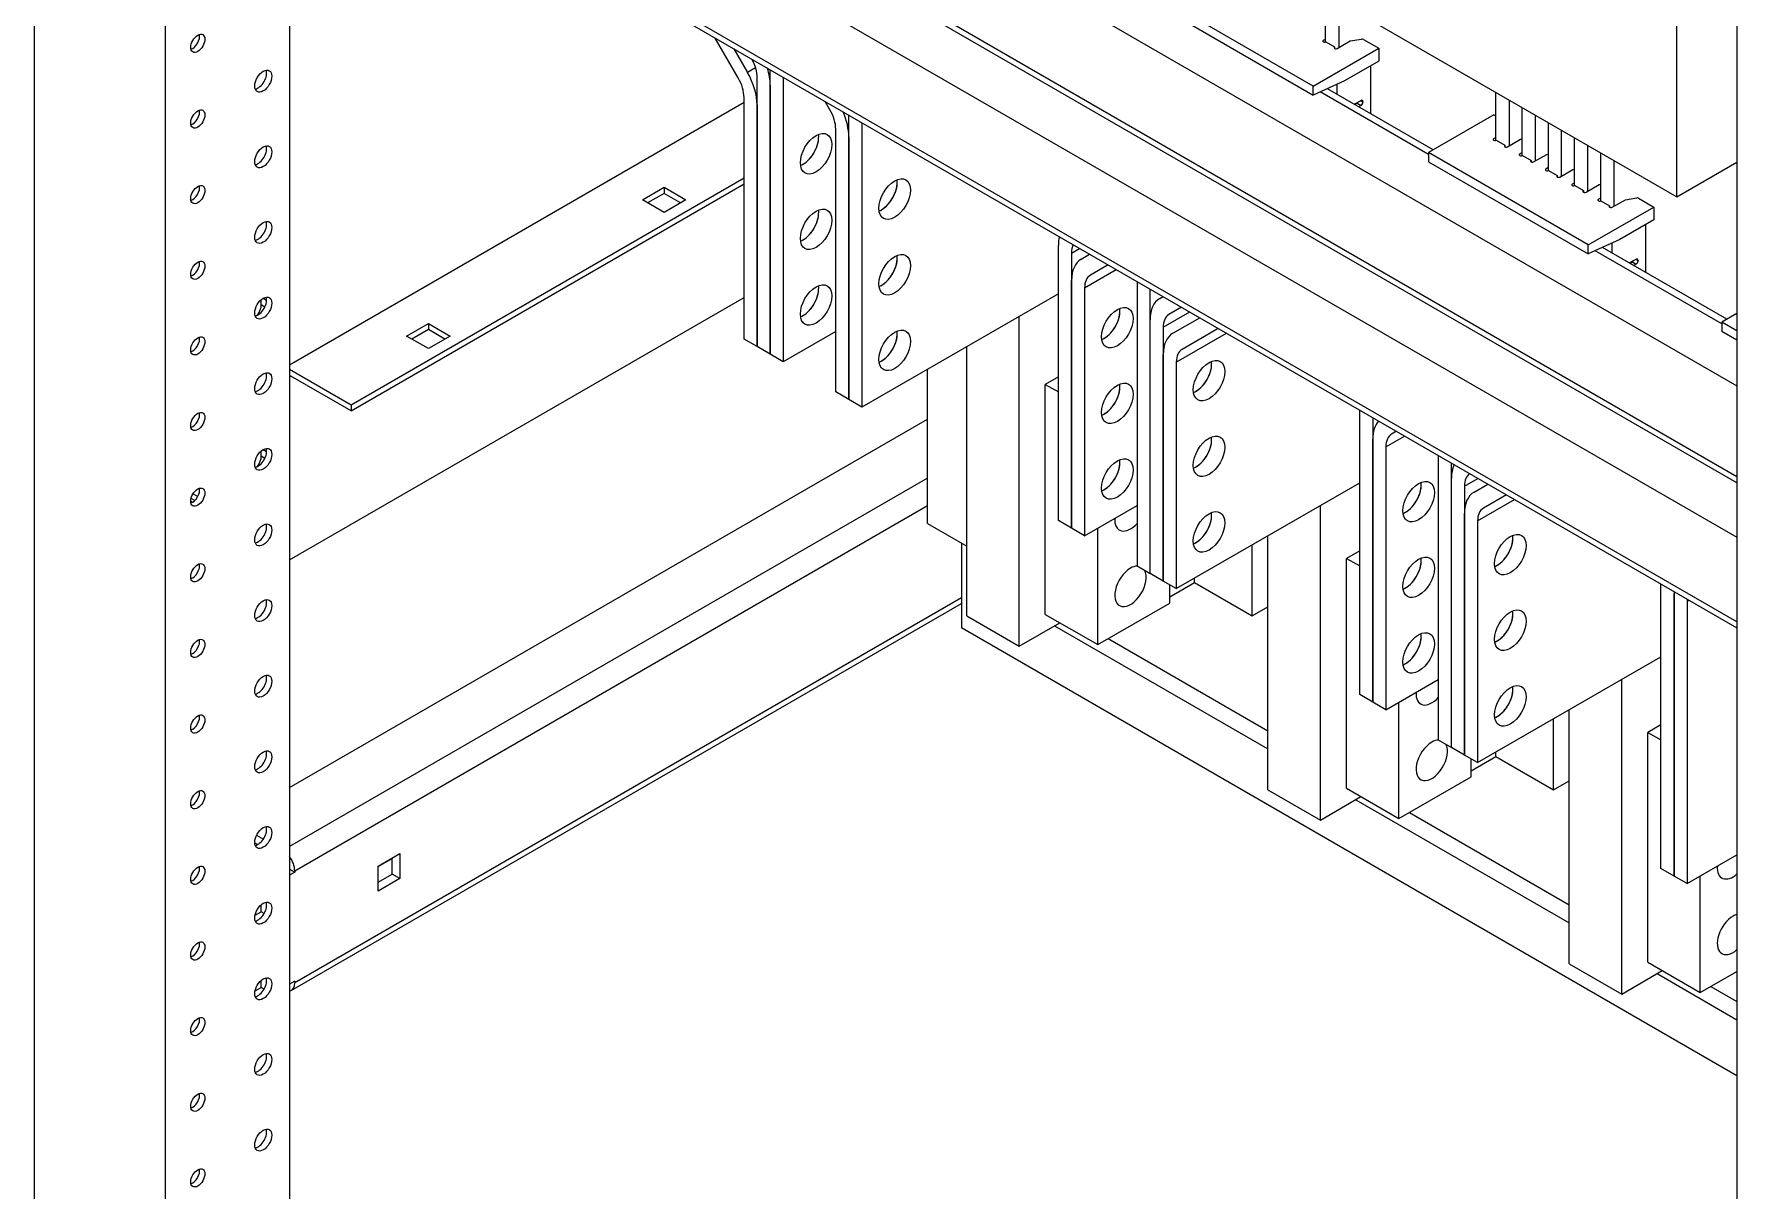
# Model space of a CAD drawing. Header units: millimetres. Extents: x -116965 to 323937, y 291661 to 566926.
# Drawn here: x -19678.8 to -19439.8, y 325195.5 to 325357.8 of the extents above; entities that cross this region are included whole.
import ezdxf

# ---------------------------------------------------------------- set-up
doc = ezdxf.new("R2010")
doc.units = ezdxf.units.MM
doc.layers.add('ALPHA', color=255, linetype='Continuous')

msp = doc.modelspace()

# ---------------------------------------------------------------- linework, layer by layer
at = {"layer": 'ALPHA'}
for p, q in [((-19678.805075, 325666.99329), (-19678.805075, 325157.499423)), ((-19660.420298, 325656.378834), (-19660.420298, 325146.884968)), ((-19642.954761, 325551.614158), (-19642.954761, 325156.9687)), ((-19439.802983, 325529.005367), (-19439.802983, 325019.511501)), ((-19631.740047, 325419.251897), (-19439.802983, 325308.436981)), ((-19439.802983, 325295.699634), (-19642.770913, 325412.883224)), ((-19439.802983, 325294.850478), (-19642.770913, 325412.034067)), ((-19497.53118, 325356.693885), (-19497.53118, 325409.274309)), ((-19495.692703, 325408.212863), (-19495.692703, 325355.926055)), ((-19632.475438, 325398.447564), (-19439.802983, 325287.20807)), ((-19439.802983, 325275.31988), (-19642.770913, 325392.503469)), ((-19642.770913, 325391.654313), (-19439.802983, 325274.470723)), ((-19499.277734, 325350.523297), (-19521.707161, 325363.472933)), ((-19521.707161, 325362.199198), (-19499.277734, 325349.249563)), ((-19494.221921, 325361.509259), (-19448.25998, 325334.97312)), ((-19448.25998, 325334.97312), (-19448.25998, 325359.598657)), ((-19579.967304, 325351.656942), (-19583.204238, 325357.263477)), ((-19497.53118, 325357.114874), (-19497.862106, 325356.923814)), ((-19497.862106, 325356.711525), (-19497.862106, 325356.923814)), ((-19497.494411, 325356.711525), (-19496.281016, 325356.010971)), ((-19496.281016, 325356.010971), (-19496.281016, 325355.798682)), ((-19495.91332, 325355.798682), (-19494.074842, 325356.860127)), ((-19494.074842, 325356.860127), (-19492.479885, 325357.106868)), ((-19492.228744, 325357.068017), (-19490.085346, 325355.830525)), ((-19580.604238, 325355.762366), (-19578.667304, 325352.407497)), ((-19499.277734, 325350.523297), (-19490.085346, 325355.830525)), ((-19490.085346, 325354.021822), (-19494.865388, 325351.262063)), ((-19490.085346, 325355.830525), (-19490.085346, 325354.021822)), ((-19577.537417, 325353.059837), (-19578.667304, 325352.407497)), ((-19577.32111, 325313.956498), (-19577.32111, 325351.698699)), ((-19575.482632, 325312.895052), (-19575.482632, 325352.805405)), ((-19573.644154, 325351.74396), (-19573.644154, 325311.833607)), ((-19494.865388, 325351.261532), (-19499.277734, 325349.249563)), ((-19494.865388, 325351.262063), (-19494.865388, 325351.261532)), ((-19491.188433, 325346.632157), (-19491.188433, 325353.384955)), ((-19579.159587, 325315.017944), (-19579.159587, 325348.938941)), ((-19575.482632, 325350.637253), (-19575.482632, 325312.895052)), ((-19499.277734, 325349.249563), (-19499.277734, 325350.523297)), ((-19483.099131, 325340.906601), (-19498.312164, 325349.689849)), ((-19482.424306, 325341.572187), (-19497.29101, 325350.155482)), ((-19495.975264, 325350.755444), (-19495.968474, 325350.751524)), ((-19495.968474, 325350.751524), (-19495.968474, 325349.391916)), ((-19473.630971, 325342.895092), (-19473.630971, 325349.621069)), ((-19642.954761, 325311.409029), (-19579.159587, 325348.241189)), ((-19577.32111, 325347.877495), (-19577.32111, 325313.956498)), ((-19567.09796, 325347.198871), (-19567.761026, 325348.347334)), ((-19564.451766, 325306.526379), (-19564.451766, 325346.436732)), ((-19493.527758, 325347.982768), (-19492.557666, 325348.503733)), ((-19493.429667, 325347.926135), (-19493.106855, 325348.128717)), ((-19493.394606, 325347.948138), (-19493.394606, 325348.054274)), ((-19493.106855, 325348.128717), (-19492.555312, 325347.810284)), ((-19492.555312, 325347.810284), (-19492.878124, 325347.607701)), ((-19492.291519, 325348.280718), (-19492.619903, 325348.47031)), ((-19492.567465, 325348.498471), (-19492.291519, 325348.339154)), ((-19492.291519, 325348.339154), (-19492.291519, 325348.280718)), ((-19473.906743, 325346.489804), (-19483.099131, 325341.182576)), ((-19473.906743, 325346.489804), (-19473.630971, 325346.330587)), ((-19471.792494, 325348.559623), (-19471.792494, 325342.127263)), ((-19469.954016, 325340.772201), (-19469.954016, 325347.498177)), ((-19468.115538, 325346.436732), (-19468.115538, 325340.004372)), ((-19566.290244, 325307.587825), (-19566.290244, 325344.480869)), ((-19562.613288, 325345.375286), (-19562.613288, 325305.464934)), ((-19466.277061, 325345.375286), (-19466.277061, 325338.64931)), ((-19464.438583, 325337.881481), (-19464.438583, 325344.313841)), ((-19564.451766, 325343.419424), (-19564.451766, 325306.526379)), ((-19473.630971, 325343.316082), (-19473.961897, 325343.125022)), ((-19473.961897, 325342.912733), (-19473.961897, 325343.125022)), ((-19473.594202, 325342.912733), (-19472.380806, 325342.212179)), ((-19472.380806, 325342.212179), (-19472.380806, 325341.99989)), ((-19472.013111, 325341.99989), (-19470.174633, 325343.061335)), ((-19470.174633, 325343.061335), (-19469.954016, 325343.095465)), ((-19462.600105, 325336.526419), (-19462.600105, 325343.252395)), ((-19460.761628, 325342.19095), (-19460.761628, 325335.75859)), ((-19460.669704, 325328.232941), (-19483.099131, 325341.182576)), ((-19483.099131, 325341.182576), (-19483.099131, 325339.908842)), ((-19483.099131, 325339.908842), (-19460.669704, 325326.959206)), ((-19469.954016, 325341.193191), (-19470.284942, 325341.002131)), ((-19470.284942, 325340.789842), (-19470.284942, 325341.002131)), ((-19469.917246, 325340.789842), (-19468.703851, 325340.089288)), ((-19468.703851, 325340.089288), (-19468.703851, 325339.876998)), ((-19468.336156, 325339.876998), (-19466.497678, 325340.938444)), ((-19466.497678, 325340.938444), (-19466.277061, 325340.972574)), ((-19458.92315, 325334.403528), (-19458.92315, 325341.129504)), ((-19457.084672, 325340.068059), (-19457.084672, 325333.635699)), ((-19448.25998, 325334.97312), (-19439.802983, 325339.85577)), ((-19634.313916, 325305.783367), (-19579.159587, 325337.626734)), ((-19466.277061, 325339.0703), (-19466.607987, 325338.87924)), ((-19466.607987, 325338.66695), (-19466.607987, 325338.87924)), ((-19466.240291, 325338.66695), (-19465.026896, 325337.966396)), ((-19465.026896, 325337.966396), (-19465.026896, 325337.754107)), ((-19464.6592, 325337.754107), (-19462.820723, 325338.815553)), ((-19462.600105, 325336.947409), (-19462.931031, 325336.756348)), ((-19462.820723, 325338.815553), (-19462.600105, 325338.849682)), ((-19634.313916, 325304.934211), (-19579.159587, 325336.777577)), ((-19593.426174, 325334.548542), (-19590.374301, 325336.310541)), ((-19590.374301, 325332.786542), (-19593.426174, 325334.548542)), ((-19590.374301, 325335.461385), (-19592.690783, 325334.123964)), ((-19590.374301, 325336.310541), (-19590.374301, 325335.461385)), ((-19590.374301, 325336.310541), (-19587.322428, 325334.548542)), ((-19588.057819, 325334.123964), (-19590.374301, 325335.461385)), ((-19587.322428, 325334.548542), (-19590.374301, 325332.786542)), ((-19462.931031, 325336.544059), (-19462.931031, 325336.756348)), ((-19462.563336, 325336.544059), (-19461.349941, 325335.843505)), ((-19461.349941, 325335.843505), (-19461.349941, 325335.631216)), ((-19460.982245, 325335.631216), (-19459.143767, 325336.692662)), ((-19458.92315, 325334.824518), (-19459.254076, 325334.633457)), ((-19459.254076, 325334.421168), (-19459.254076, 325334.633457)), ((-19459.143767, 325336.692662), (-19458.92315, 325336.726791)), ((-19457.30529, 325333.508325), (-19455.466812, 325334.569771)), ((-19455.466812, 325334.569771), (-19453.871854, 325334.816511)), ((-19453.620714, 325334.77766), (-19451.477316, 325333.540168)), ((-19460.669704, 325328.232941), (-19451.477316, 325333.540168)), ((-19458.886381, 325334.421168), (-19457.672985, 325333.720614)), ((-19457.672985, 325333.720614), (-19457.672985, 325333.508325)), ((-19451.477316, 325333.540168), (-19451.477316, 325331.731465)), ((-19451.477316, 325331.731465), (-19456.257358, 325328.971707)), ((-19452.580402, 325324.341801), (-19452.580402, 325331.094598)), ((-19535.036124, 325289.54325), (-19535.036124, 325328.134608)), ((-19533.197646, 325327.073162), (-19532.055363, 325327.73266)), ((-19456.257358, 325328.971176), (-19460.669704, 325326.959206)), ((-19460.669704, 325326.959206), (-19460.669704, 325328.232941)), ((-19441.917232, 325317.13022), (-19459.704134, 325327.399493)), ((-19441.242407, 325317.795806), (-19458.682979, 325327.865125)), ((-19457.367234, 325328.465087), (-19457.360444, 325328.461167)), ((-19457.360444, 325328.461167), (-19457.360444, 325327.101559)), ((-19456.257358, 325328.971707), (-19456.257358, 325328.971176)), ((-19533.197646, 325327.073162), (-19533.197646, 325288.481805)), ((-19531.851452, 325326.227509), (-19530.649909, 325326.921221)), ((-19528.049909, 325325.42011), (-19530.551452, 325323.975843)), ((-19454.919728, 325325.692411), (-19453.949636, 325326.213377)), ((-19454.821637, 325325.635778), (-19454.498825, 325325.838361)), ((-19454.786575, 325325.657781), (-19454.786575, 325325.763917)), ((-19454.498825, 325325.838361), (-19453.947282, 325325.519927)), ((-19453.947282, 325325.519927), (-19454.270094, 325325.317345)), ((-19453.683489, 325325.990361), (-19454.011873, 325326.179954)), ((-19453.959435, 325326.208115), (-19453.683489, 325326.048797)), ((-19453.683489, 325326.048797), (-19453.683489, 325325.990361)), ((-19533.197646, 325288.481805), (-19533.197646, 325323.251958)), ((-19531.359169, 325322.190513), (-19526.907625, 325324.760612)), ((-19524.005258, 325323.039669), (-19524.005258, 325283.174577)), ((-19646.907488, 325319.847521), (-19646.907488, 325320.553288)), ((-19646.631716, 325320.74975), (-19646.172097, 325320.484388)), ((-19642.954761, 325284.023733), (-19579.159587, 325320.855894)), ((-19535.036124, 325321.386617), (-19562.613288, 325305.464934)), ((-19531.359169, 325322.190513), (-19531.359169, 325287.420359)), ((-19522.166781, 325321.978223), (-19522.127584, 325322.000854)), ((-19522.166781, 325282.113131), (-19522.166781, 325321.978223)), ((-19520.820587, 325320.707992), (-19520.354434, 325320.977126)), ((-19646.907488, 325319.847521), (-19646.395547, 325319.551952)), ((-19540.551557, 325271.923254), (-19540.551557, 325318.20228)), ((-19522.166781, 325282.113131), (-19522.166781, 325317.732441)), ((-19520.328303, 325316.670996), (-19516.612151, 325318.816517)), ((-19517.754434, 325319.476015), (-19519.520587, 325318.456326)), ((-19518.982109, 325315.825343), (-19515.206697, 325318.005078)), ((-19439.802983, 325318.626858), (-19441.917232, 325317.406196)), ((-19626.518771, 325315.442522), (-19623.466898, 325317.204521)), ((-19623.466898, 325313.680522), (-19626.518771, 325315.442522)), ((-19623.466898, 325316.355365), (-19625.78338, 325315.017944)), ((-19623.466898, 325317.204521), (-19623.466898, 325316.355365)), ((-19623.466898, 325317.204521), (-19620.415025, 325315.442522)), ((-19621.150416, 325315.017944), (-19623.466898, 325316.355365)), ((-19620.415025, 325315.442522), (-19623.466898, 325313.680522)), ((-19566.290244, 325316.079389), (-19573.644154, 325311.833607)), ((-19520.328303, 325316.670996), (-19520.328303, 325281.051686)), ((-19518.489825, 325311.788346), (-19511.464413, 325315.84447)), ((-19512.606697, 325316.503967), (-19517.682109, 325313.573677)), ((-19439.802983, 325316.185534), (-19441.917232, 325317.406196)), ((-19441.917232, 325317.406196), (-19441.917232, 325316.132461)), ((-19441.917232, 325316.132461), (-19439.802983, 325314.911799)), ((-19577.32111, 325313.956498), (-19579.159587, 325315.017944)), ((-19575.482632, 325312.895052), (-19577.32111, 325313.956498)), ((-19547.905467, 325276.169036), (-19547.905467, 325313.956498)), ((-19642.954761, 325310.772161), (-19634.313916, 325305.783367)), ((-19573.644154, 325311.833607), (-19575.482632, 325312.895052)), ((-19553.4209, 325289.118672), (-19553.4209, 325310.772161)), ((-19520.328303, 325281.051686), (-19520.328303, 325312.849792)), ((-19518.489825, 325311.788346), (-19518.489825, 325279.99024)), ((-19642.954761, 325309.923005), (-19642.770913, 325309.81686)), ((-19642.954761, 325309.710716), (-19642.770913, 325309.81686)), ((-19634.313916, 325304.934211), (-19642.770913, 325309.81686)), ((-19535.036124, 325309.710716), (-19536.874602, 325308.64927)), ((-19536.874602, 325308.64927), (-19535.036124, 325307.587825)), ((-19536.874602, 325276.381325), (-19536.874602, 325308.64927)), ((-19634.313916, 325305.783367), (-19634.313916, 325304.934211)), ((-19564.451766, 325306.526379), (-19566.290244, 325307.587825)), ((-19562.613288, 325305.464934), (-19564.451766, 325306.526379)), ((-19642.954761, 325252.074222), (-19553.4209, 325303.766621)), ((-19492.751139, 325265.130002), (-19492.751139, 325305.040355)), ((-19490.912661, 325303.97891), (-19490.912661, 325264.068557)), ((-19489.074183, 325299.900156), (-19486.461118, 325301.40881)), ((-19487.603401, 325302.068308), (-19488.266467, 325301.685487)), ((-19646.907488, 325298.61861), (-19646.907488, 325299.324377)), ((-19646.907488, 325298.61861), (-19646.395547, 325298.323041)), ((-19646.631716, 325299.520838), (-19646.172097, 325299.255477)), ((-19490.912661, 325264.068557), (-19490.912661, 325300.961601)), ((-19489.074183, 325299.900156), (-19489.074183, 325263.007111)), ((-19481.720273, 325298.671682), (-19481.720273, 325258.761329)), ((-19479.881795, 325257.699884), (-19479.881795, 325297.610236)), ((-19553.4209, 325295.487345), (-19642.954761, 325243.794947)), ((-19518.489825, 325279.99024), (-19492.751139, 325294.850478)), ((-19479.881795, 325257.699884), (-19479.881795, 325295.442085)), ((-19478.043317, 325294.380639), (-19476.165643, 325295.464715)), ((-19478.043317, 325294.380639), (-19478.043317, 325256.638438)), ((-19476.697123, 325293.534986), (-19474.760189, 325294.653276)), ((-19656.578054, 325292.101434), (-19656.816709, 325292.239222)), ((-19656.257297, 325292.340823), (-19656.76977, 325292.6367)), ((-19656.478636, 325293.31777), (-19655.81304, 325292.933488)), ((-19642.21937, 325240.398321), (-19553.4209, 325291.666141)), ((-19531.359169, 325287.420359), (-19524.005258, 325291.666141)), ((-19498.266571, 325247.510006), (-19498.266571, 325291.666141)), ((-19476.20484, 325289.497989), (-19471.017905, 325292.492667)), ((-19472.160189, 325293.152165), (-19475.397123, 325291.28332)), ((-19553.4209, 325289.118672), (-19547.905467, 325285.934335)), ((-19533.197646, 325288.481805), (-19535.036124, 325289.54325)), ((-19478.043317, 325256.638438), (-19478.043317, 325290.559435)), ((-19476.20484, 325289.497989), (-19476.20484, 325255.576992)), ((-19531.359169, 325287.420359), (-19533.197646, 325288.481805)), ((-19529.520691, 325272.135543), (-19529.520691, 325288.481805)), ((-19505.620482, 325251.755788), (-19505.620482, 325287.420359)), ((-19548.640858, 325286.358914), (-19548.640858, 325274.470723)), ((-19507.826655, 325276.169036), (-19507.826655, 325286.146624)), ((-19492.751139, 325285.297468), (-19494.589616, 325284.236022)), ((-19524.005258, 325283.174577), (-19522.166781, 325282.113131)), ((-19520.328303, 325281.051686), (-19522.166781, 325282.113131)), ((-19494.589616, 325284.236022), (-19492.751139, 325283.174577)), ((-19494.589616, 325251.968078), (-19494.589616, 325284.236022)), ((-19518.489825, 325279.99024), (-19520.328303, 325281.051686)), ((-19519.409064, 325278.82265), (-19515.915957, 325280.839397)), ((-19519.409064, 325277.973494), (-19519.409064, 325280.520963)), ((-19515.915957, 325280.839397), (-19515.915957, 325281.476264)), ((-19515.915957, 325280.839397), (-19507.826655, 325276.169036)), ((-19450.466153, 325240.716755), (-19450.466153, 325280.627108)), ((-19448.627675, 325279.565662), (-19448.627675, 325239.655309)), ((-19642.704, 325223.617728), (-19548.640858, 325277.925108)), ((-19548.640858, 325278.716506), (-19642.21937, 325224.688927)), ((-19529.520691, 325272.135543), (-19519.409064, 325277.973494)), ((-19507.826655, 325276.169036), (-19505.620482, 325277.442771)), ((-19448.627675, 325239.655309), (-19448.627675, 325279.308112)), ((-19446.789198, 325278.246667), (-19446.566153, 325278.375441)), ((-19446.789198, 325278.246667), (-19446.789198, 325238.593864)), ((-19547.905467, 325276.169036), (-19540.551557, 325271.923254)), ((-19540.551557, 325271.923254), (-19534.852276, 325275.213735)), ((-19536.874602, 325276.381325), (-19529.520691, 325272.135543)), ((-19535.587667, 325274.789157), (-19505.620482, 325257.487594)), ((-19439.802983, 325211.633146), (-19548.640858, 325274.470723)), ((-19528.049909, 325272.9847), (-19505.620482, 325260.035064)), ((-19476.20484, 325255.576992), (-19450.466153, 325270.43723)), ((-19490.912661, 325264.068557), (-19492.751139, 325265.130002)), ((-19489.074183, 325263.007111), (-19481.720273, 325267.252894)), ((-19455.981586, 325223.096758), (-19455.981586, 325267.252894)), ((-19489.074183, 325263.007111), (-19490.912661, 325264.068557)), ((-19487.235706, 325247.722295), (-19487.235706, 325264.068557)), ((-19463.335496, 325227.342541), (-19463.335496, 325263.007111)), ((-19465.54167, 325251.755788), (-19465.54167, 325261.733377)), ((-19450.466153, 325260.88422), (-19452.304631, 325259.822775)), ((-19481.720273, 325258.761329), (-19479.881795, 325257.699884)), ((-19452.304631, 325259.822775), (-19450.466153, 325258.761329)), ((-19452.304631, 325227.55483), (-19452.304631, 325259.822775)), ((-19478.043317, 325256.638438), (-19479.881795, 325257.699884)), ((-19476.20484, 325255.576992), (-19478.043317, 325256.638438)), ((-19477.124079, 325254.409402), (-19473.630971, 325256.426149)), ((-19477.124079, 325253.560246), (-19477.124079, 325256.107715)), ((-19473.630971, 325256.426149), (-19473.630971, 325257.063016)), ((-19473.630971, 325256.426149), (-19465.54167, 325251.755788)), ((-19487.235706, 325247.722295), (-19477.124079, 325253.560246)), ((-19505.620482, 325251.755788), (-19498.266571, 325247.510006)), ((-19498.266571, 325247.510006), (-19492.567291, 325250.800487)), ((-19494.589616, 325251.968078), (-19487.235706, 325247.722295)), ((-19465.54167, 325251.755788), (-19463.335496, 325253.029523)), ((-19493.302682, 325250.375909), (-19463.335496, 325233.074347)), ((-19485.764924, 325248.571452), (-19463.335496, 325235.621816)), ((-19647.462875, 325244.062527), (-19647.822883, 325244.270378)), ((-19647.563625, 325245.39443), (-19646.619046, 325244.849077)), ((-19630.508267, 325241.067032), (-19627.456395, 325242.829031)), ((-19630.508267, 325241.003345), (-19628.559481, 325242.128477)), ((-19628.559481, 325239.941899), (-19628.559481, 325242.192164)), ((-19627.456395, 325242.829031), (-19627.456395, 325239.305032)), ((-19446.789198, 325238.593864), (-19439.802983, 325242.627357)), ((-19642.954761, 325240.61061), (-19642.21937, 325240.186032)), ((-19642.21937, 325240.186032), (-19642.954761, 325239.761454)), ((-19642.21937, 325240.398321), (-19642.21937, 325240.186032)), ((-19630.508267, 325237.543032), (-19630.508267, 325241.067032)), ((-19630.508267, 325238.816767), (-19628.559481, 325239.941899)), ((-19627.456395, 325239.305032), (-19630.508267, 325237.543032)), ((-19627.456395, 325239.305032), (-19628.559481, 325239.941899)), ((-19448.627675, 325239.655309), (-19450.466153, 325240.716755)), ((-19446.789198, 325238.593864), (-19448.627675, 325239.655309)), ((-19444.95072, 325223.309048), (-19444.95072, 325239.655309)), ((-19647.785132, 325234.149192), (-19646.944257, 325234.634672)), ((-19646.944257, 325234.634672), (-19646.944257, 325235.60563)), ((-19646.522107, 325234.390943), (-19646.944257, 325234.634672)), ((-19463.335496, 325227.342541), (-19455.981586, 325223.096758)), ((-19452.304631, 325227.55483), (-19444.95072, 325223.309048)), ((-19646.944257, 325224.020216), (-19646.944257, 325224.991174)), ((-19642.21937, 325224.901216), (-19642.954761, 325224.476638)), ((-19642.21937, 325224.901216), (-19642.21937, 325224.688927)), ((-19455.981586, 325223.096758), (-19450.282305, 325226.38724)), ((-19451.017696, 325225.962661), (-19439.802983, 325219.487844)), ((-19444.95072, 325223.309048), (-19439.802983, 325226.281095)), ((-19647.785132, 325223.534737), (-19646.944257, 325224.020216)), ((-19646.522107, 325223.776488), (-19646.944257, 325224.020216)), ((-19443.479938, 325224.158204), (-19439.802983, 325222.035313))]:
    msp.add_line(p, q, dxfattribs=at)
for centre, major_axis, start_param, end_param in [((-19655.824104, 325356.520465), (0.702, 1.2159), 2.3561944902, 8.6393797974), ((-19656.559495, 325356.945043), (0.702, 1.2159), 3.692878252, 5.7318997087), ((-19497.678259, 325356.817669), (-0.26, 0), 5.4977871438, 8.6393797974), ((-19496.097168, 325355.904826), (-0.26, 0), 5.4977871438, 8.6393797974), ((-19492.412592, 325356.961872), (-0.26, 0), 3.926990817, 4.9741883682), ((-19580.078826, 325353.290867), (-1.95, 3.377499), 3.926990817, 4.6759546318), ((-19646.631716, 325351.213237), (0.845, 1.463583), 2.3561944902, 8.6393797974), ((-19647.367107, 325351.637815), (0.845, 1.463583), 3.5917893435, 5.8329886172), ((-19581.917304, 325350.531109), (-1.95, 3.377499), 3.926990817, 4.7123889804), ((-19581.917304, 325350.531109), (-3.25, 5.629165), 3.926990817, 4.7123889804), ((-19580.078826, 325353.290867), (-3.25, 5.629165), 3.926990817, 4.3478317303), ((-19497.071561, 325350.114657), (0.78, 1.351), 5.4977871438, 5.5032970467), ((-19655.824104, 325345.906009), (0.702, 1.2159), 2.3561944902, 8.6393797974), ((-19656.559495, 325346.330587), (0.702, 1.2159), 3.692878252, 5.7318997087), ((-19569.04796, 325346.073038), (-1.95, 3.377499), 3.926990817, 4.7123889804), ((-19569.04796, 325346.073038), (-3.25, 5.629165), 3.926990817, 4.5317064216), ((-19493.118834, 325348.439934), (0.195, 0.33775), 3.9704417124, 4.6214712649), ((-19492.567291, 325348.179937), (0.195, 0.33775), 5.4977871438, 7.0336768855), ((-19492.567291, 325348.121501), (0.195, 0.33775), 3.9704417124, 5.4977871438), ((-19569.04796, 325341.02336), (1.56, 2.701999), 2.3561944902, 8.6393797974), ((-19646.631716, 325340.598781), (0.845, 1.463583), 2.3561944902, 8.6393797974), ((-19647.367107, 325341.02336), (0.845, 1.463583), 3.5917893435, 5.8329886172), ((-19570.886438, 325342.084805), (1.56, 2.701999), 3.7717298997, 5.6530480611), ((-19570.886438, 325342.084805), (1.56, 2.701999), 3.926990817, 5.6530480611), ((-19473.778049, 325343.018877), (-0.26, 0), 5.4977871438, 8.6393797974), ((-19472.196959, 325342.106034), (-0.26, 0), 5.4977871438, 8.6393797974), ((-19570.886438, 325342.084805), (1.56, 2.701999), 3.7717298997, 3.926990817), ((-19470.101094, 325340.895986), (-0.26, 0), 5.4977871438, 8.6393797974), ((-19468.520003, 325339.983143), (-0.26, 0), 5.4977871438, 8.6393797974), ((-19558.017094, 325334.654686), (1.56, 2.701999), 2.3561944902, 8.6393797974), ((-19559.855572, 325335.716132), (1.56, 2.701999), 3.7717298997, 5.6530480611), ((-19559.855572, 325335.716132), (1.56, 2.701999), 3.926990817, 5.6530480611), ((-19466.424139, 325338.773095), (-0.26, 0), 5.4977871438, 8.6393797974), ((-19464.843048, 325337.860252), (-0.26, 0), 5.4977871438, 8.6393797974), ((-19655.824104, 325335.291554), (0.702, 1.2159), 2.3561944902, 8.6393797974), ((-19656.559495, 325335.716132), (0.702, 1.2159), 3.692878252, 5.7318997087), ((-19462.747184, 325336.650204), (-0.26, 0), 5.4977871438, 8.6393797974), ((-19461.166093, 325335.737361), (-0.26, 0), 5.4977871438, 8.6393797974), ((-19459.070228, 325334.527313), (-0.26, 0), 5.4977871438, 8.6393797974), ((-19453.804561, 325334.671515), (-0.26, 0), 3.926990817, 4.9741883682), ((-19569.04796, 325330.408904), (1.56, 2.701999), 2.3561944902, 8.6393797974), ((-19570.886438, 325331.47035), (1.56, 2.701999), 3.7717298997, 5.6530480611), ((-19570.886438, 325331.47035), (1.56, 2.701999), 3.926990817, 5.6530480611), ((-19559.855572, 325335.716132), (1.56, 2.701999), 3.7717298997, 3.926990817), ((-19457.489138, 325333.61447), (-0.26, 0), 5.4977871438, 8.6393797974), ((-19646.631716, 325329.984326), (0.845, 1.463583), 2.3561944902, 8.6393797974), ((-19647.367107, 325330.408904), (0.845, 1.463583), 3.5917893435, 5.8329886172), ((-19570.886438, 325331.47035), (1.56, 2.701999), 3.7717298997, 3.926990817), ((-19558.017094, 325324.040231), (1.56, 2.701999), 2.3561944902, 8.6393797974), ((-19530.43993, 325325.480994), (-3.25, 5.629165), 0.5342377438, 0.7853981634), ((-19530.43993, 325325.480994), (-1.95, 3.377499), 0.358319577, 0.7853981634), ((-19458.463531, 325327.8243), (0.78, 1.351), 5.4977871438, 5.5032970467), ((-19655.824104, 325324.677098), (0.702, 1.2159), 2.3561944902, 8.6393797974), ((-19656.559495, 325325.101676), (0.702, 1.2159), 3.692878252, 5.7318997087), ((-19559.855572, 325325.101676), (1.56, 2.701999), 3.7717298997, 5.6530480611), ((-19559.855572, 325325.101676), (1.56, 2.701999), 3.926990817, 5.6530480611), ((-19528.601452, 325320.598344), (-3.25, 5.629165), 0, 0.7853981634), ((-19454.510804, 325326.149578), (0.195, 0.33775), 3.9704417124, 4.6214712649), ((-19453.95926, 325325.88958), (0.195, 0.33775), 5.4977871438, 7.0336768855), ((-19453.95926, 325325.831144), (0.195, 0.33775), 3.9704417124, 5.4977871438), ((-19569.04796, 325319.794449), (1.56, 2.701999), 2.3561944902, 8.6393797974), ((-19570.886438, 325320.855894), (1.56, 2.701999), 3.7717298997, 5.6530480611), ((-19570.886438, 325320.855894), (1.56, 2.701999), 3.926990817, 5.6530480611), ((-19559.855572, 325325.101676), (1.56, 2.701999), 3.7717298997, 3.926990817), ((-19528.601452, 325320.598344), (-1.95, 3.377499), 0, 0.7853981634), ((-19519.409064, 325320.386055), (-3.25, 5.629165), 0.7768699226, 0.7853981634), ((-19646.631716, 325319.36987), (0.845, 1.463583), 2.3561944902, 8.6393797974), ((-19647.367107, 325319.794449), (0.845, 1.463583), 3.5917893435, 5.8329886172), ((-19647.367107, 325319.794449), (0.845, 1.463583), 5.4977871438, 5.8329886172), ((-19519.409064, 325320.386055), (-1.95, 3.377499), 0.7711841224, 0.7853981634), ((-19517.570587, 325315.078827), (-3.25, 5.629165), 0, 0.7853981634), ((-19648.102498, 325319.157581), (0.845, 1.463583), 4.4947049351, 5.4977871438), ((-19570.886438, 325320.855894), (1.56, 2.701999), 3.7717298997, 3.926990817), ((-19526.762975, 325316.610112), (1.56, 2.701999), 2.3561944902, 8.6393797974), ((-19528.601452, 325317.671557), (1.56, 2.701999), 3.7717298997, 5.6530480611), ((-19528.601452, 325317.671557), (1.56, 2.701999), 3.926990817, 5.6530480611), ((-19517.570587, 325315.078827), (-1.95, 3.377499), 0, 0.7853981634), ((-19655.824104, 325314.062643), (0.702, 1.2159), 2.3561944902, 8.6393797974), ((-19656.559495, 325314.487221), (0.702, 1.2159), 3.692878252, 5.7318997087), ((-19558.017094, 325313.425775), (1.56, 2.701999), 2.3561944902, 8.6393797974), ((-19559.855572, 325314.487221), (1.56, 2.701999), 3.7717298997, 5.6530480611), ((-19559.855572, 325314.487221), (1.56, 2.701999), 3.926990817, 5.6530480611), ((-19515.732109, 325310.196178), (-3.25, 5.629165), 0, 0.7853981634), ((-19528.601452, 325317.671557), (1.56, 2.701999), 3.7717298997, 3.926990817), ((-19515.732109, 325310.196178), (-1.95, 3.377499), 0, 0.7853981634), ((-19559.855572, 325314.487221), (1.56, 2.701999), 3.7717298997, 3.926990817), ((-19513.893631, 325309.179993), (1.56, 2.701999), 2.3561944902, 8.6393797974), ((-19515.732109, 325310.241439), (1.56, 2.701999), 3.7717298997, 5.6530480611), ((-19515.732109, 325310.241439), (1.56, 2.701999), 3.926990817, 5.6530480611), ((-19646.631716, 325308.755415), (0.845, 1.463583), 2.3561944902, 8.6393797974), ((-19647.367107, 325309.179993), (0.845, 1.463583), 3.5917893435, 5.8329886172), ((-19526.762975, 325305.995656), (1.56, 2.701999), 2.3561944902, 8.6393797974), ((-19528.601452, 325307.057102), (1.56, 2.701999), 3.7717298997, 5.6530480611), ((-19528.601452, 325307.057102), (1.56, 2.701999), 3.926990817, 5.6530480611), ((-19515.732109, 325310.241439), (1.56, 2.701999), 3.7717298997, 3.926990817), ((-19655.824104, 325303.448187), (0.702, 1.2159), 2.3561944902, 8.6393797974), ((-19656.559495, 325303.872765), (0.702, 1.2159), 3.692878252, 5.7318997087), ((-19528.601452, 325307.057102), (1.56, 2.701999), 3.7717298997, 3.926990817), ((-19486.316467, 325298.307988), (-3.25, 5.629165), 0.1806825588, 0.7853981634), ((-19513.893631, 325298.565537), (1.56, 2.701999), 2.3561944902, 8.6393797974), ((-19515.732109, 325299.626983), (1.56, 2.701999), 3.7717298997, 5.6530480611), ((-19515.732109, 325299.626983), (1.56, 2.701999), 3.926990817, 5.6530480611), ((-19486.316467, 325298.307988), (-1.95, 3.377499), 0, 0.7853981634), ((-19646.631716, 325298.140959), (0.845, 1.463583), 2.3561944902, 8.6393797974), ((-19647.367107, 325298.565537), (0.845, 1.463583), 3.5917893435, 5.8329886172), ((-19648.102498, 325297.92867), (0.845, 1.463583), 4.4947049351, 5.4977871438), ((-19647.367107, 325298.565537), (0.845, 1.463583), 5.4977871438, 5.8329886172), ((-19526.762975, 325295.381201), (1.56, 2.701999), 2.3561944902, 8.6393797974), ((-19528.601452, 325296.442646), (1.56, 2.701999), 3.7717298997, 5.6530480611), ((-19528.601452, 325296.442646), (1.56, 2.701999), 3.926990817, 5.6530480611), ((-19515.732109, 325299.626983), (1.56, 2.701999), 3.7717298997, 3.926990817), ((-19475.285601, 325292.788471), (-3.25, 5.629165), 0.3645572501, 0.7853981634), ((-19655.824104, 325292.833731), (0.702, 1.2159), 2.3561944902, 8.6393797974), ((-19656.559495, 325293.25831), (0.702, 1.2159), 3.692878252, 5.7318997087), ((-19528.601452, 325296.442646), (1.56, 2.701999), 3.7717298997, 3.926990817), ((-19484.477989, 325292.196864), (1.56, 2.701999), 2.3561944902, 8.6393797974), ((-19486.316467, 325293.25831), (1.56, 2.701999), 3.7717298996, 5.6530480611), ((-19486.316467, 325293.25831), (1.56, 2.701999), 3.926990817, 5.6530480611), ((-19475.285601, 325292.788471), (-1.95, 3.377499), 0.0364343486, 0.7853981634), ((-19473.447123, 325287.905821), (-3.25, 5.629165), 0, 0.7853981634), ((-19646.631716, 325287.526504), (0.845, 1.463583), 2.3561944902, 8.6393797974), ((-19647.367107, 325287.951082), (0.845, 1.463583), 3.5917893435, 5.8329886172), ((-19524.924497, 325290.923129), (1.56, 2.701999), 2.2727644036, 4.3567662483), ((-19513.893631, 325287.951082), (1.56, 2.701999), 2.3561944902, 8.6393797974), ((-19515.732109, 325289.012527), (1.56, 2.701999), 3.7717298997, 5.6530480611), ((-19515.732109, 325289.012527), (1.56, 2.701999), 3.926990817, 5.6530480611), ((-19486.316467, 325293.25831), (1.56, 2.701999), 3.7717298997, 3.926990817), ((-19473.447123, 325287.905821), (-1.95, 3.377499), 0, 0.7853981634), ((-19471.608646, 325284.766745), (1.56, 2.701999), 2.3561944902, 8.6393797974), ((-19473.447123, 325285.828191), (1.56, 2.701999), 3.7717298997, 5.6530480611), ((-19473.447123, 325285.828191), (1.56, 2.701999), 3.926990817, 5.6530480611), ((-19515.732109, 325289.012527), (1.56, 2.701999), 3.7717298997, 3.926990817), ((-19484.477989, 325281.582409), (1.56, 2.701999), 2.3561944902, 8.6393797974), ((-19486.316467, 325282.643854), (1.56, 2.701999), 3.7717298996, 5.6530480611), ((-19486.316467, 325282.643854), (1.56, 2.701999), 3.926990817, 5.6530480611), ((-19655.824104, 325282.219276), (0.702, 1.2159), 2.3561944902, 8.6393797974), ((-19656.559495, 325282.643854), (0.702, 1.2159), 3.692878252, 5.7318997087), ((-19524.924497, 325280.308674), (1.56, 2.701999), 0.7853981634, 5.9433483977), ((-19524.924497, 325280.308674), (1.56, 2.701999), 0.3398369095, 0.7853981634), ((-19473.447123, 325285.828191), (1.56, 2.701999), 3.7717298997, 3.926990817), ((-19486.316467, 325282.643854), (1.56, 2.701999), 3.7717298997, 3.926990817), ((-19444.031481, 325276.654498), (-3.25, 5.629165), 0.7368509586, 0.7853981634), ((-19646.631716, 325276.912048), (0.845, 1.463583), 2.3561944902, 8.6393797974), ((-19647.367107, 325277.336626), (0.845, 1.463583), 3.5917893435, 5.8329886172), ((-19471.608646, 325274.15229), (1.56, 2.701999), 2.3561944902, 8.6393797974), ((-19444.031481, 325276.654498), (-1.95, 3.377499), 0.7044294926, 0.7853981634), ((-19473.447123, 325275.213735), (1.56, 2.701999), 3.7717298997, 5.6530480611), ((-19473.447123, 325275.213735), (1.56, 2.701999), 3.926990817, 5.6530480611), ((-19655.824104, 325271.60482), (0.702, 1.2159), 2.3561944902, 8.6393797974), ((-19656.559495, 325272.029399), (0.702, 1.2159), 3.692878252, 5.7318997087), ((-19484.477989, 325270.967953), (1.56, 2.701999), 2.3561944902, 8.6393797974), ((-19486.316467, 325272.029399), (1.56, 2.701999), 3.7717298996, 5.6530480611), ((-19486.316467, 325272.029399), (1.56, 2.701999), 3.926990817, 5.6530480611), ((-19473.447123, 325275.213735), (1.56, 2.701999), 3.7717298997, 3.926990817), ((-19646.631716, 325266.297593), (0.845, 1.463583), 2.3561944902, 8.6393797974), ((-19647.367107, 325266.722171), (0.845, 1.463583), 3.5917893435, 5.8329886172), ((-19486.316467, 325272.029399), (1.56, 2.701999), 3.7717298997, 3.926990817), ((-19482.639512, 325266.509882), (1.56, 2.701999), 2.2727644036, 4.3567662483), ((-19471.608646, 325263.537834), (1.56, 2.701999), 2.3561944902, 8.6393797974), ((-19473.447123, 325264.59928), (1.56, 2.701999), 3.7717298997, 5.6530480611), ((-19473.447123, 325264.59928), (1.56, 2.701999), 3.926990817, 5.6530480611), ((-19655.824104, 325260.990365), (0.702, 1.2159), 2.3561944902, 8.6393797974), ((-19656.559495, 325261.414943), (0.702, 1.2159), 3.692878252, 5.7318997087), ((-19473.447123, 325264.59928), (1.56, 2.701999), 3.7717298997, 3.926990817), ((-19482.639512, 325255.895426), (1.56, 2.701999), 0.7853981634, 5.9433483977), ((-19482.639512, 325255.895426), (1.56, 2.701999), 0.3398369095, 0.7853981634), ((-19646.631716, 325255.683137), (0.845, 1.463583), 2.3561944902, 8.6393797974), ((-19647.367107, 325256.107715), (0.845, 1.463583), 3.5917893435, 5.8329886172), ((-19655.824104, 325250.375909), (0.702, 1.2159), 2.3561944902, 8.6393797974), ((-19656.559495, 325250.800487), (0.702, 1.2159), 3.692878252, 5.7318997087), ((-19646.631716, 325245.068681), (0.845, 1.463583), 2.3561944902, 8.6393797974), ((-19647.367107, 325245.49326), (0.845, 1.463583), 3.5917893435, 5.8329886172), ((-19655.824104, 325239.761454), (0.702, 1.2159), 2.3561944902, 8.6393797974), ((-19643.874, 325241.353622), (-1.17, 2.026499), 3.926990817, 4.9087561736), ((-19656.559495, 325240.186032), (0.702, 1.2159), 3.692878252, 5.7318997087), ((-19440.354526, 325242.096634), (1.56, 2.701999), 2.2727644036, 4.1796710721), ((-19646.631716, 325234.454226), (0.845, 1.463583), 2.3561944902, 8.6393797974), ((-19647.367107, 325234.878804), (0.845, 1.463583), 3.5917893435, 5.8329886172), ((-19440.354526, 325231.482178), (1.56, 2.701999), 0.5327179083, 0.7853981634), ((-19440.354526, 325231.482178), (1.56, 2.701999), 0.7853981634, 4.1796710721), ((-19655.824104, 325229.146998), (0.702, 1.2159), 2.3561944902, 8.6393797974), ((-19656.559495, 325229.571576), (0.702, 1.2159), 3.692878252, 5.7318997087), ((-19646.631716, 325223.83977), (0.845, 1.463583), 2.3561944902, 8.6393797974), ((-19647.367107, 325224.264349), (0.845, 1.463583), 3.5917893435, 5.8329886172), ((-19643.874, 325225.644228), (-1.17, 2.026499), 2.9452254604, 3.926990817), ((-19655.824104, 325218.532543), (0.702, 1.2159), 2.3561944902, 8.6393797974), ((-19656.559495, 325218.957121), (0.702, 1.2159), 3.692878252, 5.7318997087), ((-19646.631716, 325213.225315), (0.845, 1.463583), 2.3561944902, 8.6393797974), ((-19647.367107, 325213.649893), (0.845, 1.463583), 3.5917893435, 5.8329886172), ((-19655.824104, 325207.918087), (0.702, 1.2159), 2.3561944902, 8.6393797974), ((-19656.559495, 325208.342665), (0.702, 1.2159), 3.692878252, 5.7318997087), ((-19646.631716, 325202.610859), (0.845, 1.463583), 2.3561944902, 8.6393797974), ((-19647.367107, 325203.035437), (0.845, 1.463583), 3.5917893435, 5.8329886172), ((-19655.824104, 325197.303631), (0.702, 1.2159), 2.3561944902, 8.6393797974), ((-19656.559495, 325197.72821), (0.702, 1.2159), 3.692878252, 5.7318997087)]:
    msp.add_ellipse(centre, major_axis=major_axis, ratio=0.5773502692, start_param=start_param, end_param=end_param, dxfattribs=at)

doc.saveas('drawing.dxf')
